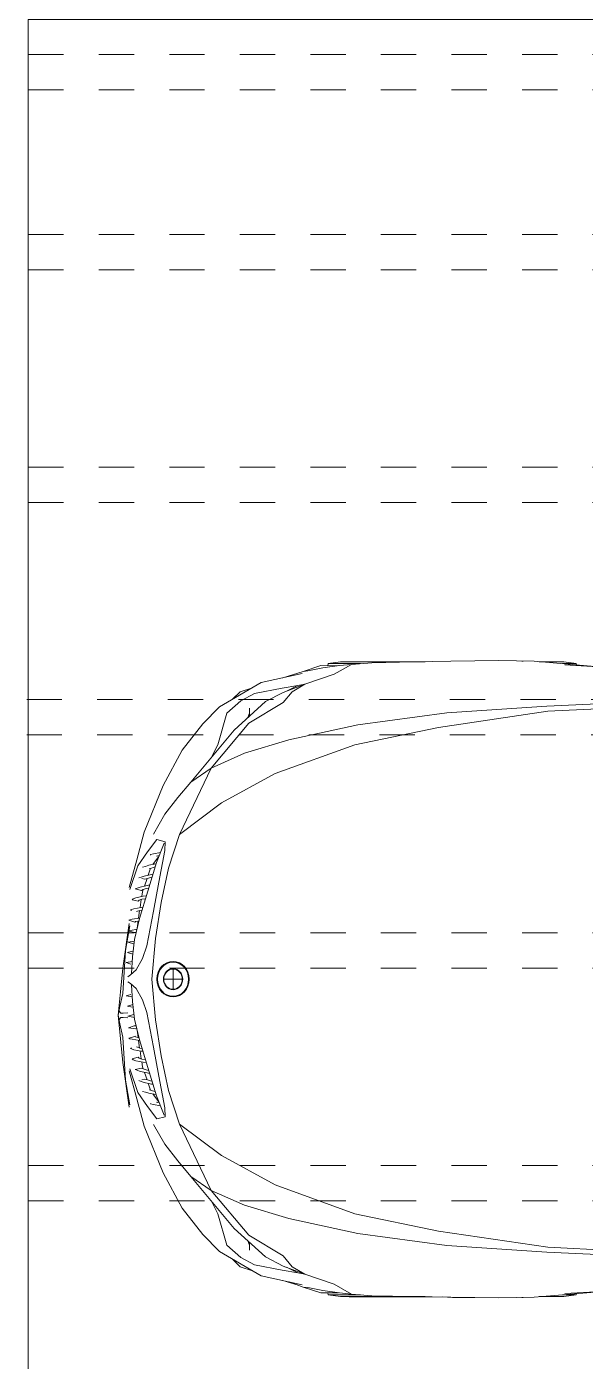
# Model space of a CAD drawing. Header units: metres. Extents: x -686 to 211, y -481 to 125.
# Drawn here: x -209.506 to -207.922, y -228.118 to -224.334 of the extents above; entities that cross this region are included whole.
import ezdxf

# ---------------------------------------------------------------- set-up
doc = ezdxf.new("R2010")
doc.units = ezdxf.units.M
doc.linetypes.add('DIVIDE', pattern=[1.25, 0.5, -0.25, 0, -0.25, 0, -0.25])
doc.layers.add('FLOATINGWINDOWS', color=2, linetype='Continuous', plot=False)
doc.layers.add('SRAFY', color=3, linetype='Continuous')
doc.layers.add('T_stafaz', color=253, linetype='Continuous', lineweight=9)

msp = doc.modelspace()

# ---------------------------------------------------------------- linework, layer by layer
at = {"layer": 'FLOATINGWINDOWS', "linetype": 'Continuous', "lineweight": 0}
msp.add_lwpolyline([(-209.5014, -224.3131), (-207.5014, -224.3131), (-207.5014, -224.4131), (-203.4514, -224.4131), (-203.4514, -225.8131), (-204.2014, -225.8131), (-204.2014, -229.3131), (-203.4514, -229.3131), (-203.4514, -230.9131), (-209.5014, -230.9131)], close=True, dxfattribs=at)
at = {"layer": 'SRAFY', "linetype": 'DIVIDE', "lineweight": 0, "ltscale": 0.15}
for p, q in [((-209.5014, -224.3131), (-209.5014, -230.9131)), ((-209.5014, -224.4131), (-203.2014, -224.4131)), ((-209.5014, -224.5131), (-203.2014, -224.5131)), ((-209.5014, -224.9231), (-203.2014, -224.9231)), ((-209.5014, -225.0231), (-203.2014, -225.0231)), ((-209.5014, -225.5831), (-203.2014, -225.5831)), ((-209.5014, -225.6831), (-203.2014, -225.6831)), ((-209.5058, -226.2416), (-203.2058, -226.2416)), ((-209.5058, -226.3416), (-203.2058, -226.3416)), ((-209.5014, -226.9031), (-203.2014, -226.9031)), ((-209.5014, -227.0031), (-203.2014, -227.0031)), ((-209.5014, -227.5631), (-203.2014, -227.5631)), ((-209.5014, -227.6631), (-203.2014, -227.6631))]:
    msp.add_line(p, q, dxfattribs=at)
at = {"layer": 'T_stafaz', "linetype": 'Continuous'}
for p, q in [((-208.7217, -226.1618), (-208.6719, -226.1456)), ((-208.7217, -226.1618), (-208.7086, -226.1602)), ((-208.7086, -226.1602), (-208.6666, -226.1516)), ((-208.6719, -226.1456), (-208.672, -226.1456)), ((-208.6483, -226.146), (-208.6719, -226.1456)), ((-208.6666, -226.1516), (-208.6193, -226.1453)), ((-208.6523, -226.1459), (-208.6514, -226.14)), ((-208.6514, -226.14), (-208.6166, -226.1346)), ((-208.6514, -226.14), (-208.5691, -226.14)), ((-208.6221, -226.1456), (-208.6483, -226.146)), ((-208.6483, -226.146), (-208.6482, -226.146)), ((-208.634, -226.17), (-208.5851, -226.1421)), ((-208.6193, -226.1453), (-208.5851, -226.1421)), ((-208.6166, -226.1346), (-208.3758, -226.1346)), ((-208.5851, -226.1421), (-208.5273, -226.1373)), ((-208.5691, -226.14), (-208.5598, -226.14)), ((-208.5273, -226.1373), (-208.409, -226.1352)), ((-208.409, -226.1352), (-208.3038, -226.1333)), ((-208.3038, -226.1333), (-208.1671, -226.1314)), ((-208.1671, -226.1314), (-208.0672, -226.1334)), ((-208.1026, -226.1327), (-208.0988, -226.1327)), ((-208.0672, -226.1334), (-207.8953, -226.1477)), ((-207.983, -226.1346), (-208.0527, -226.1346)), ((-208.0254, -226.1346), (-208.002, -226.1346)), ((-208.0254, -226.1346), (-208.002, -226.1346)), ((-207.9873, -226.14), (-207.9481, -226.14)), ((-207.9481, -226.14), (-207.983, -226.1346)), ((-207.9804, -226.1433), (-207.7796, -226.1551)), ((-207.9476, -226.1433), (-207.9481, -226.14)), ((-208.9588, -226.2626), (-208.8413, -226.1939)), ((-208.8413, -226.1939), (-208.7244, -226.1679)), ((-208.7799, -226.1802), (-208.7217, -226.1618)), ((-208.7789, -226.2214), (-208.717, -226.1985)), ((-208.7531, -226.2195), (-208.717, -226.1985)), ((-208.7372, -226.2019), (-208.717, -226.1985)), ((-208.7372, -226.2019), (-208.717, -226.1985)), ((-208.7372, -226.2019), (-208.717, -226.1985)), ((-208.717, -226.1985), (-208.634, -226.17)), ((-208.9229, -226.2417), (-208.9006, -226.2197)), ((-208.9006, -226.2197), (-208.8659, -226.2083)), ((-208.8988, -226.2459), (-208.8598, -226.2249)), ((-208.8988, -226.2459), (-208.8598, -226.2249)), ((-208.8988, -226.2459), (-208.8598, -226.2249)), ((-208.8598, -226.2249), (-208.7818, -226.2098)), ((-208.8598, -226.2249), (-208.7818, -226.2098)), ((-208.8598, -226.2249), (-208.7818, -226.2098)), ((-208.8289, -226.2475), (-208.7789, -226.2214)), ((-208.7818, -226.2098), (-208.7372, -226.2019)), ((-208.7818, -226.2098), (-208.7372, -226.2019)), ((-208.7818, -226.2098), (-208.7372, -226.2019)), ((-208.779, -226.2506), (-208.7531, -226.2195)), ((-208.7693, -226.2178), (-208.7372, -226.2019)), ((-209.0064, -226.311), (-208.9588, -226.2626)), ((-208.938, -226.2804), (-208.8988, -226.2459)), ((-208.938, -226.2804), (-208.8988, -226.2459)), ((-208.938, -226.2804), (-208.8988, -226.2459)), ((-208.9175, -226.3283), (-208.8289, -226.2475)), ((-208.8758, -226.3088), (-208.779, -226.2506)), ((-208.8745, -226.273), (-208.8745, -226.2667)), ((-208.8745, -226.2806), (-208.8745, -226.2667)), ((-208.8745, -226.2667), (-208.8745, -226.2855)), ((-208.8745, -226.2667), (-208.8745, -226.273)), ((-208.8745, -226.2806), (-208.8745, -226.273)), ((-208.8745, -226.273), (-208.8745, -226.2806)), ((-208.8745, -226.273), (-208.8745, -226.2806)), ((-208.8745, -226.2855), (-208.8745, -226.273)), ((-208.8745, -226.273), (-208.8745, -226.2891)), ((-208.8745, -226.273), (-208.8745, -226.2891)), ((-208.3152, -226.2797), (-208.0313, -226.2609)), ((-208.0313, -226.2609), (-207.8472, -226.2519)), ((-208.0283, -226.2747), (-207.846, -226.2658)), ((-209.0653, -226.3858), (-209.0064, -226.311)), ((-208.9829, -226.4361), (-208.8758, -226.3088)), ((-208.9639, -226.3699), (-208.938, -226.2804)), ((-208.9639, -226.3699), (-208.938, -226.2804)), ((-208.9639, -226.3699), (-208.938, -226.2804)), ((-208.8789, -226.2931), (-208.8745, -226.2806)), ((-208.8745, -226.2806), (-208.8745, -226.2855)), ((-208.8745, -226.2806), (-208.8745, -226.2855)), ((-208.8745, -226.2855), (-208.8745, -226.2891)), ((-208.8745, -226.2855), (-208.8745, -226.2891)), ((-208.5675, -226.3138), (-208.3152, -226.2797)), ((-208.3385, -226.3206), (-208.0283, -226.2747)), ((-209.0408, -226.4758), (-208.9175, -226.3283)), ((-208.7622, -226.3564), (-208.5675, -226.3138)), ((-208.5751, -226.3698), (-208.3385, -226.3206)), ((-209.1188, -226.4853), (-209.0653, -226.3858)), ((-208.982, -226.4055), (-208.9639, -226.3699)), ((-208.982, -226.4055), (-208.9639, -226.3699)), ((-208.982, -226.4055), (-208.9639, -226.3699)), ((-208.8883, -226.3938), (-208.7622, -226.3564)), ((-208.8012, -226.4516), (-208.5751, -226.3698)), ((-208.9829, -226.4361), (-208.8883, -226.3938)), ((-209.0729, -226.6241), (-208.9829, -226.4361)), ((-209.0408, -226.4758), (-208.9829, -226.4361)), ((-208.9537, -226.535), (-208.8012, -226.4516)), ((-209.1725, -226.6176), (-209.1188, -226.4853)), ((-209.0776, -226.5194), (-209.0408, -226.4758)), ((-209.1144, -226.5667), (-209.0776, -226.5194)), ((-209.0729, -226.6241), (-208.9537, -226.535)), ((-209.1461, -226.6232), (-209.1144, -226.5667)), ((-209.1938, -226.6961), (-209.1725, -226.6176)), ((-209.1635, -226.6735), (-209.1371, -226.6385)), ((-209.1382, -226.7038), (-209.1162, -226.6495)), ((-209.1371, -226.6385), (-209.1129, -226.6448)), ((-209.1142, -226.6699), (-209.1129, -226.6448)), ((-209.1035, -226.7196), (-209.0729, -226.6241)), ((-209.1035, -226.7196), (-209.0729, -226.6241)), ((-209.1907, -226.7137), (-209.1635, -226.6735)), ((-209.1548, -226.6812), (-209.1463, -226.6793)), ((-209.1548, -226.6827), (-209.1548, -226.6812)), ((-209.1485, -226.7098), (-209.1318, -226.6879)), ((-209.1463, -226.6793), (-209.1267, -226.6755)), ((-209.138, -226.6858), (-209.1302, -226.6841)), ((-209.1312, -226.7599), (-209.1142, -226.6699)), ((-209.215, -226.7746), (-209.1938, -226.6961)), ((-209.2131, -226.7809), (-209.1907, -226.7137)), ((-209.1771, -226.7168), (-209.1691, -226.7149)), ((-209.1691, -226.7149), (-209.1597, -226.7119)), ((-209.1619, -226.7848), (-209.1382, -226.7038)), ((-209.1613, -226.7397), (-209.1547, -226.7201)), ((-209.1597, -226.7119), (-209.1395, -226.7081)), ((-209.1577, -226.7208), (-209.1521, -226.7195)), ((-209.1521, -226.7195), (-209.1428, -226.7166)), ((-209.1428, -226.7166), (-209.1419, -226.7164)), ((-209.1243, -226.8177), (-209.1035, -226.7196)), ((-209.1243, -226.8177), (-209.1035, -226.7196)), ((-209.1882, -226.7473), (-209.1811, -226.7451)), ((-209.1811, -226.7451), (-209.1725, -226.7422)), ((-209.179, -226.7495), (-209.1706, -226.7514)), ((-209.1725, -226.7422), (-209.1522, -226.7376)), ((-209.1718, -226.7708), (-209.1647, -226.7497)), ((-209.1706, -226.7514), (-209.1636, -226.7494)), ((-209.1706, -226.7514), (-209.1706, -226.7514)), ((-209.1636, -226.7494), (-209.1552, -226.7465)), ((-209.1552, -226.7465), (-209.1505, -226.7459)), ((-209.1522, -226.7376), (-209.1479, -226.7371)), ((-209.146, -226.8423), (-209.1312, -226.7599)), ((-209.2039, -226.8065), (-209.1961, -226.8036)), ((-209.1979, -226.7787), (-209.1927, -226.7766)), ((-209.1979, -226.7787), (-209.1804, -226.783)), ((-209.1961, -226.8036), (-209.1756, -226.7995)), ((-209.1927, -226.7766), (-209.1842, -226.7735)), ((-209.1856, -226.8625), (-209.1619, -226.7848)), ((-209.1842, -226.7735), (-209.1679, -226.7699)), ((-209.1804, -226.783), (-209.1754, -226.7809)), ((-209.1804, -226.783), (-209.1802, -226.783)), ((-209.1794, -226.8002), (-209.1773, -226.7868)), ((-209.1773, -226.7868), (-209.1753, -226.7809)), ((-209.1756, -226.7995), (-209.166, -226.7982)), ((-209.1754, -226.7809), (-209.1671, -226.7779)), ((-209.1679, -226.7699), (-209.1568, -226.7676)), ((-209.1671, -226.7779), (-209.1594, -226.7762)), ((-209.2115, -226.8385), (-209.2087, -226.837)), ((-209.2115, -226.8385), (-209.2091, -226.8399)), ((-209.2087, -226.837), (-209.2021, -226.8349)), ((-209.2066, -226.8093), (-209.2039, -226.8065)), ((-209.2066, -226.8093), (-209.1894, -226.8137)), ((-209.2021, -226.8349), (-209.1814, -226.8311)), ((-209.1946, -226.8431), (-209.1919, -226.8417)), ((-209.1919, -226.8417), (-209.1854, -226.8396)), ((-209.1894, -226.8137), (-209.1867, -226.811)), ((-209.1894, -226.8137), (-209.1886, -226.8137)), ((-209.1881, -226.8539), (-209.1858, -226.8397)), ((-209.1867, -226.811), (-209.1791, -226.8081)), ((-209.1854, -226.8396), (-209.1783, -226.8386)), ((-209.1845, -226.8317), (-209.1808, -226.8088)), ((-209.1814, -226.8311), (-209.1758, -226.8303)), ((-209.1791, -226.8081), (-209.1686, -226.8067)), ((-209.1403, -226.9196), (-209.1243, -226.8177)), ((-209.1403, -226.9196), (-209.1243, -226.8177)), ((-209.2335, -227.0034), (-209.215, -226.8769)), ((-209.2162, -226.8677), (-209.2135, -226.8661)), ((-209.2162, -226.8677), (-209.1996, -226.8726)), ((-209.2135, -226.8661), (-209.2067, -226.8647)), ((-209.2067, -226.8647), (-209.186, -226.8614)), ((-209.1998, -226.9219), (-209.1856, -226.8625)), ((-209.1996, -226.8726), (-209.197, -226.8711)), ((-209.1996, -226.8726), (-209.1972, -226.8731)), ((-209.197, -226.8711), (-209.1904, -226.8698)), ((-209.1922, -226.89), (-209.1899, -226.8697)), ((-209.1904, -226.8698), (-209.1873, -226.8696)), ((-209.189, -226.8619), (-209.1881, -226.8539)), ((-209.186, -226.8614), (-209.1853, -226.8614)), ((-209.165, -226.9404), (-209.146, -226.8423)), ((-209.2254, -226.9533), (-209.2131, -226.8833)), ((-209.2176, -226.8973), (-209.1965, -226.8938)), ((-209.2176, -226.8973), (-209.201, -226.9023)), ((-209.201, -226.9023), (-209.1984, -226.9023)), ((-209.1984, -226.9023), (-209.1951, -226.9022)), ((-209.1965, -226.8938), (-209.1939, -226.8938)), ((-209.1939, -226.8938), (-209.1931, -226.8938)), ((-209.2328, -227.0755), (-209.2254, -226.9533)), ((-209.2191, -226.9299), (-209.2003, -226.9266)), ((-209.2191, -226.9299), (-209.2024, -226.9347)), ((-209.2173, -226.9578), (-209.2036, -226.9555)), ((-209.2054, -226.9717), (-209.1998, -226.9219)), ((-209.2024, -226.9347), (-209.2014, -226.9347)), ((-209.2024, -226.9347), (-209.2012, -226.9347)), ((-209.1777, -226.9765), (-209.165, -226.9404)), ((-209.1509, -227.0348), (-209.1403, -226.9196)), ((-209.2239, -226.9876), (-209.2062, -226.9849)), ((-209.2239, -226.9876), (-209.2104, -226.9918)), ((-209.2199, -226.9588), (-209.2173, -226.9578)), ((-209.2199, -226.9588), (-209.2045, -226.9634)), ((-209.2083, -227.0187), (-209.2054, -226.9717)), ((-209.2068, -226.9927), (-209.2067, -226.9927)), ((-209.1953, -227.0083), (-209.1777, -226.9765)), ((-209.2397, -227.0703), (-209.2335, -227.0034)), ((-209.2192, -227.0278), (-209.2113, -227.0222)), ((-209.2192, -227.0278), (-209.2113, -227.0222)), ((-209.2113, -227.0222), (-209.1953, -227.0083)), ((-209.0909, -227.0062), (-209.0909, -227.0635)), ((-209.2192, -227.0419), (-209.2113, -227.0474)), ((-209.2192, -227.0419), (-209.2113, -227.0474)), ((-209.2113, -227.0474), (-209.1953, -227.0614)), ((-209.2083, -227.0509), (-209.2054, -227.098)), ((-209.1953, -227.0614), (-209.1777, -227.0932)), ((-209.1509, -227.0348), (-209.1403, -227.1501)), ((-209.1171, -227.0348), (-209.0647, -227.0348)), ((-209.246, -227.1372), (-209.2397, -227.0703)), ((-209.2413, -227.1126), (-209.2328, -227.0755)), ((-209.2239, -227.082), (-209.2104, -227.0778)), ((-209.2239, -227.082), (-209.2062, -227.0848)), ((-209.2199, -227.1109), (-209.2045, -227.1063)), ((-209.2068, -227.077), (-209.2067, -227.077)), ((-209.2054, -227.098), (-209.1998, -227.1478)), ((-209.1777, -227.0932), (-209.165, -227.1293)), ((-209.246, -227.1372), (-209.2413, -227.1126)), ((-209.246, -227.1372), (-209.2397, -227.204)), ((-209.246, -227.1372), (-209.2413, -227.1617)), ((-209.2434, -227.1251), (-209.2392, -227.1313)), ((-209.2434, -227.1492), (-209.2392, -227.143)), ((-209.2392, -227.1313), (-209.2322, -227.1313)), ((-209.2392, -227.1313), (-209.2322, -227.1313)), ((-209.2392, -227.143), (-209.2322, -227.143)), ((-209.2322, -227.1313), (-209.2192, -227.1301)), ((-209.2322, -227.143), (-209.2192, -227.1442)), ((-209.2199, -227.1109), (-209.2173, -227.1119)), ((-209.2191, -227.1397), (-209.2024, -227.1349)), ((-209.2191, -227.1397), (-209.2003, -227.143)), ((-209.2173, -227.1119), (-209.2036, -227.1142)), ((-209.2024, -227.1349), (-209.2014, -227.1349)), ((-209.2024, -227.1349), (-209.2012, -227.1349)), ((-209.165, -227.1293), (-209.146, -227.2273)), ((-209.2413, -227.1617), (-209.2328, -227.1988)), ((-209.2176, -227.1723), (-209.201, -227.1674)), ((-209.2176, -227.1723), (-209.1965, -227.1758)), ((-209.201, -227.1674), (-209.1984, -227.1674)), ((-209.1998, -227.1478), (-209.1856, -227.2071)), ((-209.1984, -227.1674), (-209.1951, -227.1675)), ((-209.1965, -227.1758), (-209.1939, -227.1758)), ((-209.1939, -227.1758), (-209.1931, -227.1759)), ((-209.1922, -227.1796), (-209.1899, -227.1999)), ((-209.1403, -227.1501), (-209.1243, -227.252)), ((-209.2397, -227.204), (-209.2335, -227.2709)), ((-209.2328, -227.1988), (-209.2254, -227.321)), ((-209.2162, -227.202), (-209.1996, -227.1971)), ((-209.2162, -227.202), (-209.2135, -227.2035)), ((-209.2135, -227.2035), (-209.2067, -227.2049)), ((-209.2067, -227.2049), (-209.186, -227.2082)), ((-209.1996, -227.1971), (-209.1972, -227.1966)), ((-209.1996, -227.1971), (-209.197, -227.1986)), ((-209.197, -227.1986), (-209.1904, -227.1999)), ((-209.1904, -227.1999), (-209.1873, -227.2)), ((-209.189, -227.2077), (-209.1881, -227.2158)), ((-209.1881, -227.2158), (-209.1858, -227.2299)), ((-209.186, -227.2082), (-209.1853, -227.2083)), ((-209.1856, -227.2071), (-209.1619, -227.2849)), ((-209.2115, -227.2312), (-209.2091, -227.2298)), ((-209.2115, -227.2312), (-209.2087, -227.2327)), ((-209.2087, -227.2327), (-209.2021, -227.2348)), ((-209.2066, -227.2603), (-209.1894, -227.2559)), ((-209.2021, -227.2348), (-209.1814, -227.2385)), ((-209.1946, -227.2265), (-209.1919, -227.2279)), ((-209.1919, -227.2279), (-209.1854, -227.2301)), ((-209.1894, -227.2559), (-209.1886, -227.2559)), ((-209.1894, -227.2559), (-209.1867, -227.2586)), ((-209.1854, -227.2301), (-209.1783, -227.2311)), ((-209.1845, -227.2379), (-209.1808, -227.2609)), ((-209.1814, -227.2385), (-209.1758, -227.2393)), ((-209.146, -227.2273), (-209.1312, -227.3097)), ((-209.1243, -227.252), (-209.1035, -227.3501)), ((-209.2335, -227.2709), (-209.215, -227.3974)), ((-209.215, -227.295), (-209.1938, -227.3736)), ((-209.2131, -227.2887), (-209.1907, -227.356)), ((-209.2066, -227.2603), (-209.2039, -227.2631)), ((-209.2039, -227.2631), (-209.1961, -227.2661)), ((-209.1979, -227.2909), (-209.1804, -227.2867)), ((-209.1979, -227.2909), (-209.1927, -227.293)), ((-209.1961, -227.2661), (-209.1756, -227.2702)), ((-209.1927, -227.293), (-209.1842, -227.2961)), ((-209.1867, -227.2586), (-209.1791, -227.2615)), ((-209.1842, -227.2961), (-209.1679, -227.2998)), ((-209.1804, -227.2867), (-209.1802, -227.2867)), ((-209.1804, -227.2867), (-209.1754, -227.2887)), ((-209.1794, -227.2694), (-209.1773, -227.2829)), ((-209.1791, -227.2615), (-209.1686, -227.2629)), ((-209.1773, -227.2829), (-209.1753, -227.2887)), ((-209.1756, -227.2702), (-209.166, -227.2714)), ((-209.1754, -227.2887), (-209.1671, -227.2917)), ((-209.1671, -227.2917), (-209.1594, -227.2934)), ((-209.1619, -227.2849), (-209.1382, -227.3658)), ((-209.2254, -227.321), (-209.2131, -227.391)), ((-209.1882, -227.3224), (-209.1811, -227.3245)), ((-209.1811, -227.3245), (-209.1725, -227.3274)), ((-209.179, -227.3201), (-209.1706, -227.3183)), ((-209.1725, -227.3274), (-209.1522, -227.332)), ((-209.1718, -227.2989), (-209.1647, -227.32)), ((-209.1706, -227.3183), (-209.1706, -227.3183)), ((-209.1706, -227.3183), (-209.1636, -227.3203)), ((-209.1679, -227.2998), (-209.1568, -227.3021)), ((-209.1636, -227.3203), (-209.1552, -227.3231)), ((-209.1613, -227.33), (-209.1547, -227.3495)), ((-209.1552, -227.3231), (-209.1505, -227.3237)), ((-209.1522, -227.332), (-209.1479, -227.3326)), ((-209.1312, -227.3097), (-209.1142, -227.3997)), ((-209.1907, -227.356), (-209.1635, -227.3961)), ((-209.1771, -227.3528), (-209.1691, -227.3548)), ((-209.1691, -227.3548), (-209.1597, -227.3577)), ((-209.1597, -227.3577), (-209.1395, -227.3616)), ((-209.1577, -227.3489), (-209.1521, -227.3502)), ((-209.1521, -227.3502), (-209.1428, -227.3531)), ((-209.1485, -227.3598), (-209.1318, -227.3818)), ((-209.1428, -227.3531), (-209.1419, -227.3532)), ((-209.1382, -227.3658), (-209.1162, -227.4202)), ((-209.1035, -227.3501), (-209.0729, -227.4455)), ((-209.1938, -227.3736), (-209.1725, -227.452)), ((-209.1635, -227.3961), (-209.1371, -227.4311)), ((-209.1548, -227.3869), (-209.1548, -227.3885)), ((-209.1548, -227.3885), (-209.1463, -227.3904)), ((-209.1463, -227.3904), (-209.1267, -227.3942)), ((-209.138, -227.3838), (-209.1302, -227.3856)), ((-209.1142, -227.3997), (-209.1129, -227.4249)), ((-209.1461, -227.4464), (-209.1144, -227.5029)), ((-209.1371, -227.4311), (-209.1129, -227.4249)), ((-209.0729, -227.4455), (-208.9829, -227.6335)), ((-209.0729, -227.4455), (-208.9537, -227.5346)), ((-209.1725, -227.452), (-209.1188, -227.5843)), ((-209.1144, -227.5029), (-209.0776, -227.5502)), ((-209.0776, -227.5502), (-209.0408, -227.5939)), ((-208.9537, -227.5346), (-208.8012, -227.618)), ((-209.1188, -227.5843), (-209.0653, -227.6839)), ((-209.0408, -227.5939), (-208.9175, -227.7413)), ((-209.0408, -227.5939), (-208.9829, -227.6335)), ((-208.9829, -227.6335), (-208.8758, -227.7608)), ((-208.9829, -227.6335), (-208.8883, -227.6758)), ((-208.8012, -227.618), (-208.5751, -227.6999)), ((-208.982, -227.6642), (-208.9639, -227.6998)), ((-208.982, -227.6642), (-208.9639, -227.6998)), ((-209.0653, -227.6839), (-209.0064, -227.7586)), ((-208.9639, -227.6998), (-208.938, -227.7892)), ((-208.9639, -227.6998), (-208.938, -227.7892)), ((-208.8883, -227.6758), (-208.7622, -227.7133)), ((-208.5751, -227.6999), (-208.3385, -227.7491)), ((-208.9175, -227.7413), (-208.8289, -227.8222)), ((-208.9175, -227.7413), (-208.8289, -227.8222)), ((-208.7622, -227.7133), (-208.5675, -227.7558)), ((-208.3385, -227.7491), (-208.0283, -227.7949)), ((-209.0064, -227.7586), (-208.9588, -227.807)), ((-208.8789, -227.7766), (-208.8745, -227.789)), ((-208.8758, -227.7608), (-208.779, -227.8191)), ((-208.8745, -227.7842), (-208.8745, -227.7806)), ((-208.8745, -227.7842), (-208.8745, -227.7806)), ((-208.8745, -227.7966), (-208.8745, -227.7806)), ((-208.8745, -227.7966), (-208.8745, -227.7806)), ((-208.8745, -227.789), (-208.8745, -227.7842)), ((-208.8745, -227.789), (-208.8745, -227.7842)), ((-208.8745, -227.803), (-208.8745, -227.7842)), ((-208.8745, -227.7842), (-208.8745, -227.7966)), ((-208.5675, -227.7558), (-208.3152, -227.7899)), ((-208.9588, -227.807), (-208.8413, -227.8757)), ((-208.938, -227.7892), (-208.8988, -227.8237)), ((-208.938, -227.7892), (-208.8988, -227.8237)), ((-208.8988, -227.8237), (-208.8598, -227.8447)), ((-208.8988, -227.8237), (-208.8598, -227.8447)), ((-208.8745, -227.789), (-208.8745, -227.7966)), ((-208.8745, -227.7966), (-208.8745, -227.789)), ((-208.8745, -227.7966), (-208.8745, -227.789)), ((-208.8745, -227.789), (-208.8745, -227.803)), ((-208.8745, -227.7966), (-208.8745, -227.803)), ((-208.8745, -227.803), (-208.8745, -227.7966)), ((-208.8289, -227.8222), (-208.7789, -227.8482)), ((-208.779, -227.8191), (-208.7531, -227.8502)), ((-208.3152, -227.7899), (-208.0313, -227.8087)), ((-208.0313, -227.8087), (-207.8472, -227.8178)), ((-208.0283, -227.7949), (-207.846, -227.8039)), ((-208.9229, -227.828), (-208.9006, -227.85)), ((-208.9006, -227.85), (-208.8659, -227.8613)), ((-208.8598, -227.8447), (-208.7818, -227.8598)), ((-208.8598, -227.8447), (-208.7818, -227.8598)), ((-208.7818, -227.8598), (-208.7372, -227.8678)), ((-208.7818, -227.8598), (-208.7372, -227.8678)), ((-208.7789, -227.8482), (-208.717, -227.8712)), ((-208.7693, -227.8518), (-208.7372, -227.8678)), ((-208.7531, -227.8502), (-208.717, -227.8712)), ((-208.8413, -227.8757), (-208.7244, -227.9018)), ((-208.7799, -227.8894), (-208.736, -227.9027)), ((-208.7621, -227.8934), (-208.7217, -227.9079)), ((-208.7372, -227.8678), (-208.717, -227.8712)), ((-208.7372, -227.8678), (-208.717, -227.8712)), ((-208.7372, -227.8678), (-208.717, -227.8712)), ((-208.717, -227.8712), (-208.634, -227.8996)), ((-208.634, -227.8996), (-208.5851, -227.9275)), ((-208.7217, -227.9079), (-208.7086, -227.9094)), ((-208.7217, -227.9079), (-208.6719, -227.9241)), ((-208.7086, -227.9094), (-208.6666, -227.918)), ((-208.6719, -227.9241), (-208.672, -227.924)), ((-208.6483, -227.9237), (-208.6719, -227.9241)), ((-208.6666, -227.918), (-208.6193, -227.9244)), ((-208.6523, -227.9238), (-208.6514, -227.9296)), ((-208.6514, -227.9296), (-208.5598, -227.9296)), ((-208.6514, -227.9296), (-208.6166, -227.935)), ((-208.6221, -227.924), (-208.6483, -227.9237)), ((-208.6193, -227.9244), (-208.5851, -227.9275)), ((-208.6166, -227.935), (-208.587, -227.935)), ((-208.6118, -227.935), (-208.5879, -227.935)), ((-208.5879, -227.935), (-208.5975, -227.935)), ((-208.5975, -227.935), (-208.5742, -227.935)), ((-208.5879, -227.935), (-208.5975, -227.935)), ((-208.5975, -227.935), (-208.5741, -227.935)), ((-208.5975, -227.935), (-208.5879, -227.935)), ((-208.5975, -227.935), (-208.5739, -227.935)), ((-208.5879, -227.935), (-208.592, -227.9354)), ((-208.592, -227.9354), (-208.585, -227.9354)), ((-208.5879, -227.935), (-208.5915, -227.935)), ((-208.5915, -227.935), (-208.587, -227.935)), ((-208.5879, -227.935), (-208.5915, -227.935)), ((-208.5915, -227.935), (-208.587, -227.935)), ((-208.5915, -227.935), (-208.5915, -227.935)), ((-208.587, -227.935), (-208.5739, -227.935)), ((-208.587, -227.935), (-208.5739, -227.935)), ((-208.5851, -227.9275), (-208.5273, -227.9323)), ((-208.585, -227.9354), (-208.5844, -227.9354)), ((-208.5844, -227.9354), (-208.5842, -227.9354)), ((-208.5842, -227.9354), (-208.5639, -227.9354)), ((-208.5742, -227.935), (-208.5425, -227.935)), ((-208.5741, -227.935), (-208.5425, -227.935)), ((-208.5741, -227.935), (-208.5524, -227.935)), ((-208.5739, -227.935), (-208.5524, -227.935)), ((-208.5739, -227.935), (-208.5524, -227.935)), ((-208.5639, -227.9354), (-208.5282, -227.9354)), ((-208.5524, -227.935), (-208.5232, -227.935)), ((-208.5524, -227.935), (-208.5232, -227.935)), ((-208.5425, -227.935), (-208.5034, -227.935)), ((-208.5425, -227.935), (-208.5034, -227.935)), ((-208.5425, -227.935), (-208.5232, -227.935)), ((-208.5282, -227.9354), (-208.4805, -227.9354)), ((-208.5273, -227.9323), (-208.409, -227.9344)), ((-208.5232, -227.935), (-208.4873, -227.935)), ((-208.5232, -227.935), (-208.4873, -227.935)), ((-208.5034, -227.935), (-208.4582, -227.935)), ((-208.5034, -227.935), (-208.4582, -227.935)), ((-208.5034, -227.935), (-208.4873, -227.935)), ((-208.4873, -227.935), (-208.4456, -227.935)), ((-208.4873, -227.935), (-208.4456, -227.935)), ((-208.4805, -227.9354), (-208.4282, -227.9354)), ((-208.4582, -227.935), (-208.4081, -227.935)), ((-208.4582, -227.935), (-208.4081, -227.935)), ((-208.4582, -227.935), (-208.4456, -227.935)), ((-208.4456, -227.935), (-208.3995, -227.935)), ((-208.4456, -227.935), (-208.3995, -227.935)), ((-208.4282, -227.9354), (-208.4264, -227.9354)), ((-208.4265, -227.9354), (-208.4249, -227.9354)), ((-208.4249, -227.9354), (-208.3666, -227.9354)), ((-208.409, -227.9344), (-208.3038, -227.9364)), ((-208.409, -227.9344), (-208.3038, -227.9364)), ((-208.4081, -227.935), (-208.3758, -227.935)), ((-208.4081, -227.935), (-208.3758, -227.935)), ((-208.4081, -227.935), (-208.3995, -227.935)), ((-208.3995, -227.935), (-208.3758, -227.935)), ((-208.3995, -227.935), (-208.3758, -227.935)), ((-208.3666, -227.9354), (-208.356, -227.9354)), ((-208.2987, -227.9372), (-208.3282, -227.9359)), ((-208.3038, -227.9364), (-208.1671, -227.9383)), ((-208.3038, -227.9364), (-208.1671, -227.9383)), ((-208.2986, -227.9372), (-208.2987, -227.9372)), ((-208.2986, -227.9372), (-208.2986, -227.9372)), ((-208.2986, -227.9372), (-208.1671, -227.9383)), ((-208.1671, -227.9383), (-208.0672, -227.9363)), ((-208.1671, -227.9383), (-208.0672, -227.9363)), ((-208.1026, -227.937), (-208.0988, -227.937)), ((-208.0988, -227.937), (-208.1026, -227.937)), ((-208.0988, -227.937), (-208.0672, -227.9363)), ((-208.0672, -227.9363), (-207.8953, -227.922)), ((-207.983, -227.935), (-208.0527, -227.935)), ((-207.9873, -227.9296), (-207.9481, -227.9296)), ((-207.9481, -227.9296), (-207.983, -227.935)), ((-207.9804, -227.9263), (-207.7796, -227.9145)), ((-207.9476, -227.9263), (-207.9481, -227.9296))]:
    msp.add_line(p, q, dxfattribs=at)
for major_axis in [(0, 0.0503), (0, -0.0484), (0, 0.0299), (0, 0.0287)]:
    msp.add_ellipse((-209.0909, -227.0348), major_axis=major_axis, ratio=0.913332, dxfattribs=at)

doc.saveas('drawing.dxf')
